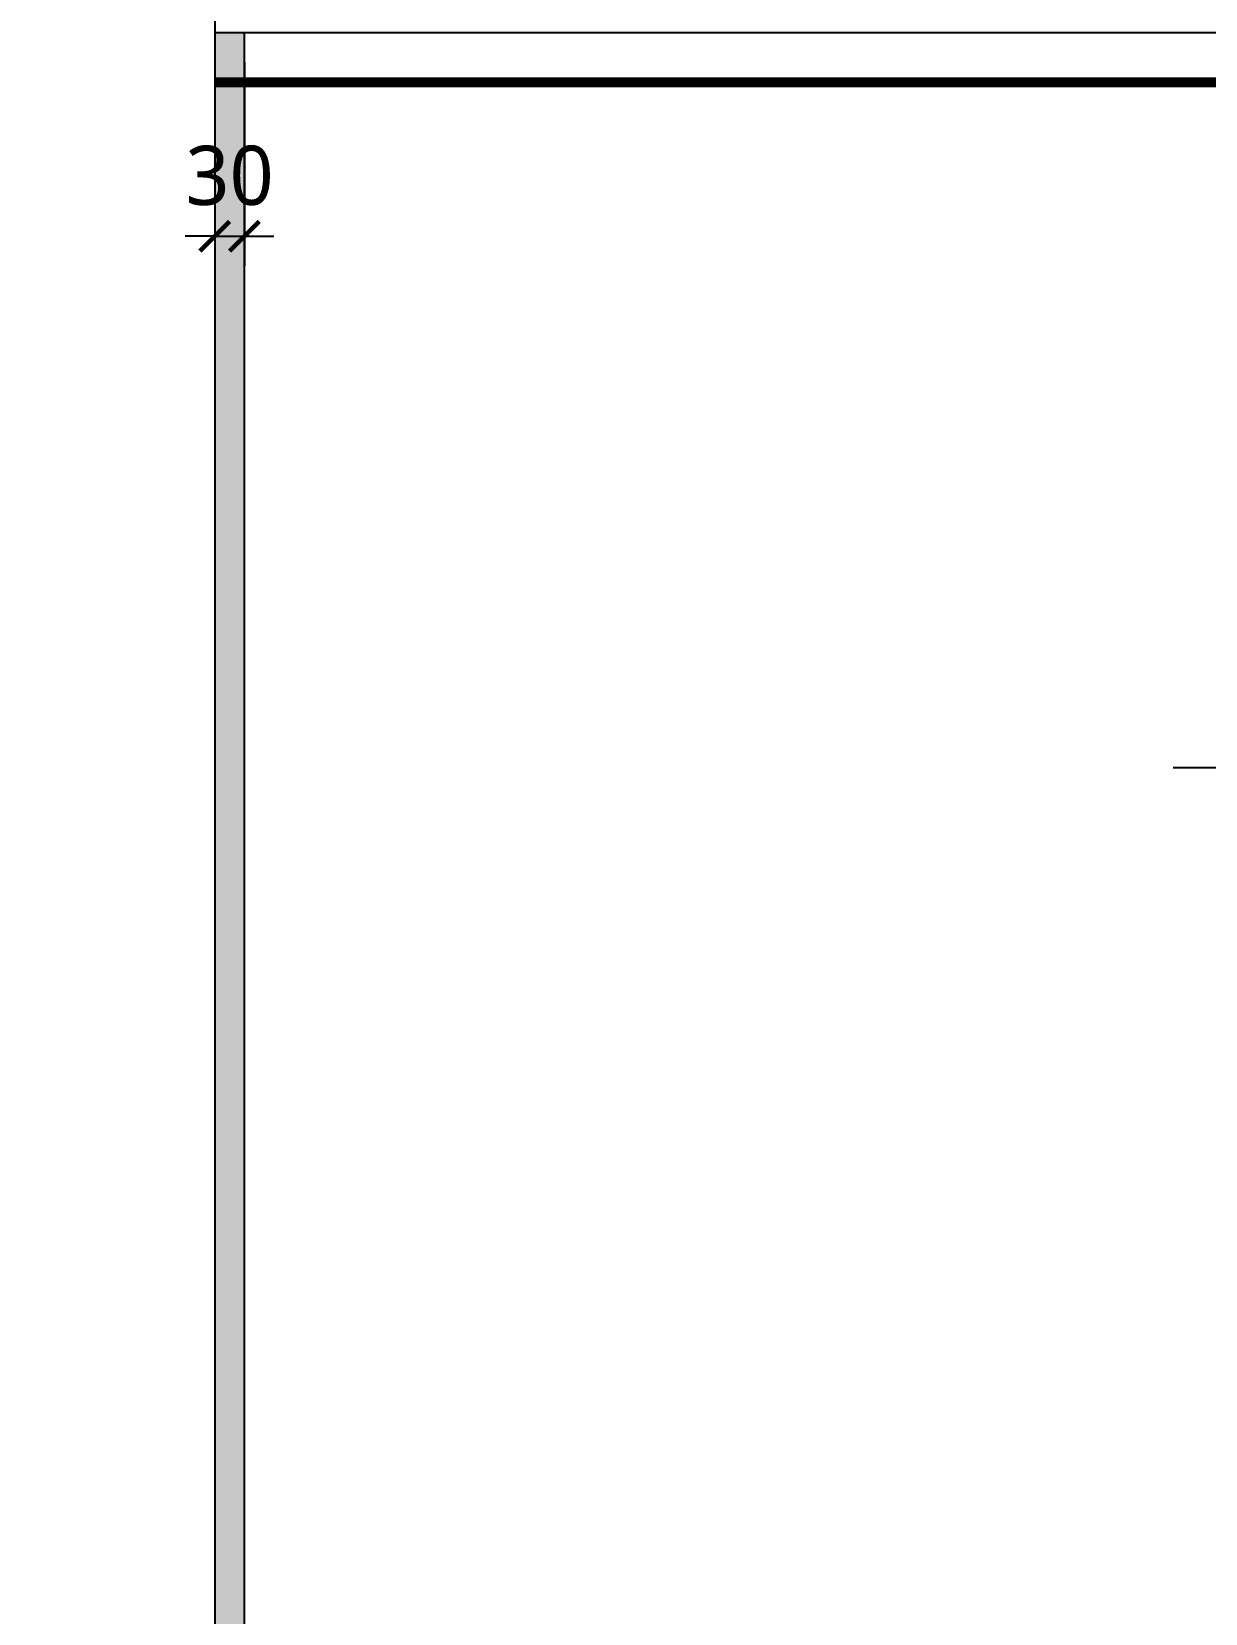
# Model space of a CAD drawing. Header units: millimetres. Extents: x 70151 to 230897, y 35202 to 113211.
# Drawn here: x 171034 to 172223, y 77237 to 78841 of the extents above; entities that cross this region are included whole.
import ezdxf

# ---------------------------------------------------------------- set-up
doc = ezdxf.new("R2010")
doc.units = ezdxf.units.MM
doc.header["$LTSCALE"] = 50
doc.linetypes.add('HID', pattern=[2.5, 1.5, -1])
for name, color, linetype in [('06-LIGHT', 4, 'Continuous'), ('2-con', 2, 'Continuous'), ('3.기호.계단선', 30, 'Continuous'), ('HAT', 8, 'Continuous'), ('RC-LIGHT', 7, 'Continuous')]:
    doc.layers.add(name, color=color, linetype=linetype)
doc.styles.add('HY 울릉도 L', font='malgun.ttf')
doc.dimstyles.new('30', dxfattribs={"dimscale": 30, "dimtxt": 2, "dimasz": 1, "dimexe": 1, "dimexo": 1, "dimgap": 1, "dimtad": 1, "dimdec": 0, "dimrnd": 0.05, "dimdsep": 46, "dimlunit": 6, "dimtxsty": 'HY 울릉도 L', "dimblk": 'ARCHTICK', "dimcen": 2.5, "dimdle": 1, "dimclrd": 133, "dimclre": 133, "dimclrt": 30, "dimadec": 0, "dimazin": 0, "dimtfac": 1, "dimtdec": 0, "dimtix": 1, "dimtmove": 2, "dimatfit": 3, "dimldrblk": 'ARCHTICK', "dimfxl": 1, "dimlwd": -1, "dimlwe": -1, "dimarcsym": 0})

# ---------------------------------------------------------------- blocks, each defined once
blk = doc.blocks.new('cjvjf')
at = {"layer": '2-con'}
blk.add_lwpolyline([(144236.5, 63451.5), (144236.5, 71696.5), (145636.5, 71696.5), (145636.5, 75042.5), (146886.5, 75042.5), (146886.5, 75149.5), (147073.5, 75149.5), (147073.5, 75042.5), (147179.5, 75042.5), (147179.5, 74696.5), (145834.5, 74696.5), (145834.5, 71696.5), (147186.5, 71696.5)], dxfattribs=at)
blk = doc.blocks.new('cjscjdeh')
blk.add_blockref('cjvjf', (-2743, 3328.4))
blk = doc.blocks.new('1')
at = {"linetype": 'Continuous'}
h = blk.add_hatch(color=4, dxfattribs=at)
h.dxf.hatch_style = 1
edge = h.paths.add_edge_path()
edge.add_arc((11539653.5, -14273503.8), 37.5, 0, 360)
at = {"color": 1, "linetype": 'Continuous'}
for p, q in [((11539653.5, -14273637.1), (11539653.5, -14273370.5)), ((11539520.2, -14273503.8), (11539786.8, -14273503.8))]:
    blk.add_line(p, q, dxfattribs=at)
at = {"color": 4, "linetype": 'Continuous'}
for radius in [41.5, 37.5]:
    blk.add_circle((11539653.5, -14273503.8), radius, dxfattribs=at)
blk = doc.blocks.new('_ArchTick')
at = {"color": 0, "linetype": 'ByBlock', "const_width": 0.15}
blk.add_lwpolyline([(-0.5, -0.5), (0.5, 0.5)], dxfattribs=at)
blk = doc.blocks.new('*D466')
at = {"layer": 'Defpoints', "color": 0, "transparency": 16777216}
for p in [(171219.4, 78839.4), (171249.4, 78839.4), (171249.4, 78633.3)]:
    blk.add_point(p, dxfattribs=at)
at = {"layer": 'HAT', "color": 133, "transparency": 16777216}
for p, q in [((171219.4, 78809.4), (171219.4, 78603.3)), ((171249.4, 78809.4), (171249.4, 78603.3)), ((171219.4, 78633.3), (171189.4, 78633.3)), ((171219.4, 78633.3), (171249.4, 78633.3)), ((171249.4, 78633.3), (171279.4, 78633.3))]:
    blk.add_line(p, q, dxfattribs=at)
at = {"layer": 'HAT', "color": 133, "transparency": 16777216, "xscale": 30, "yscale": 30, "zscale": 30}
blk.add_blockref('_ArchTick', (171219.4, 78633.3), dxfattribs=at)
at = {"layer": 'HAT', "color": 133, "transparency": 16777216, "xscale": 30, "yscale": 30, "zscale": 30, "rotation": 180}
blk.add_blockref('_ArchTick', (171249.4, 78633.3), dxfattribs=at)
at = {"layer": 'HAT', "color": 30, "transparency": 16777216, "insert": (171234.4, 78694.6), "char_height": 60, "attachment_point": 5, "style": 'HY 울릉도 L'}
blk.add_mtext('30', dxfattribs=at)

msp = doc.modelspace()

# ---------------------------------------------------------------- hatches: boundary and pattern name
at = {"layer": '3.기호.계단선'}
h = msp.add_hatch(color=10, dxfattribs=at)
h.dxf.hatch_style = 1
h.paths.add_polyline_path([(171249.4, 76019.4), (171249.4, 78839.4), (171219.4, 78839.4), (171219.4, 76019.4)])

# ---------------------------------------------------------------- linework, layer by layer
at = {"layer": '06-LIGHT', "color": 10, "linetype": 'HID', "const_width": 10}
msp.add_lwpolyline([(174522.4, 78789.4), (171219.4, 78789.4)], dxfattribs=at)
at = {"layer": '3.기호.계단선', "color": 10}
msp.add_lwpolyline([(171249.4, 76019.4), (171249.4, 78839.4), (171219.4, 78839.4), (171219.4, 76019.4), (171249.4, 76019.4)], dxfattribs=at)
at = {"layer": 'RC-LIGHT'}
msp.add_line((174522.4, 78839.4), (171219.4, 78839.4), dxfattribs=at)

# ---------------------------------------------------------------- block references
msp.add_blockref('cjscjdeh', (28127.9, 994.6))
at = {"layer": 'RC-LIGHT', "xscale": -0.6024096385271789, "yscale": 0.6024096385271789, "zscale": 0.6024096385271789}
msp.add_blockref('1', (7123869.4, 8676590.7), dxfattribs=at)

# ---------------------------------------------------------------- dimensions: what is measured, and where the dimension line sits
at = {"layer": 'HAT'}
dim = msp.add_linear_dim(base=(171249.4, 78633.3), p1=(171219.4, 78839.4), p2=(171249.4, 78839.4), dimstyle='30', override={"dimfxl": 1.25, "dimarcsym": 2}, dxfattribs=at)
dim.commit()
dim.dimension.update_dxf_attribs({"geometry": '*D466', "text_midpoint": (171234.4, 78694.6)})

doc.saveas('drawing.dxf')
